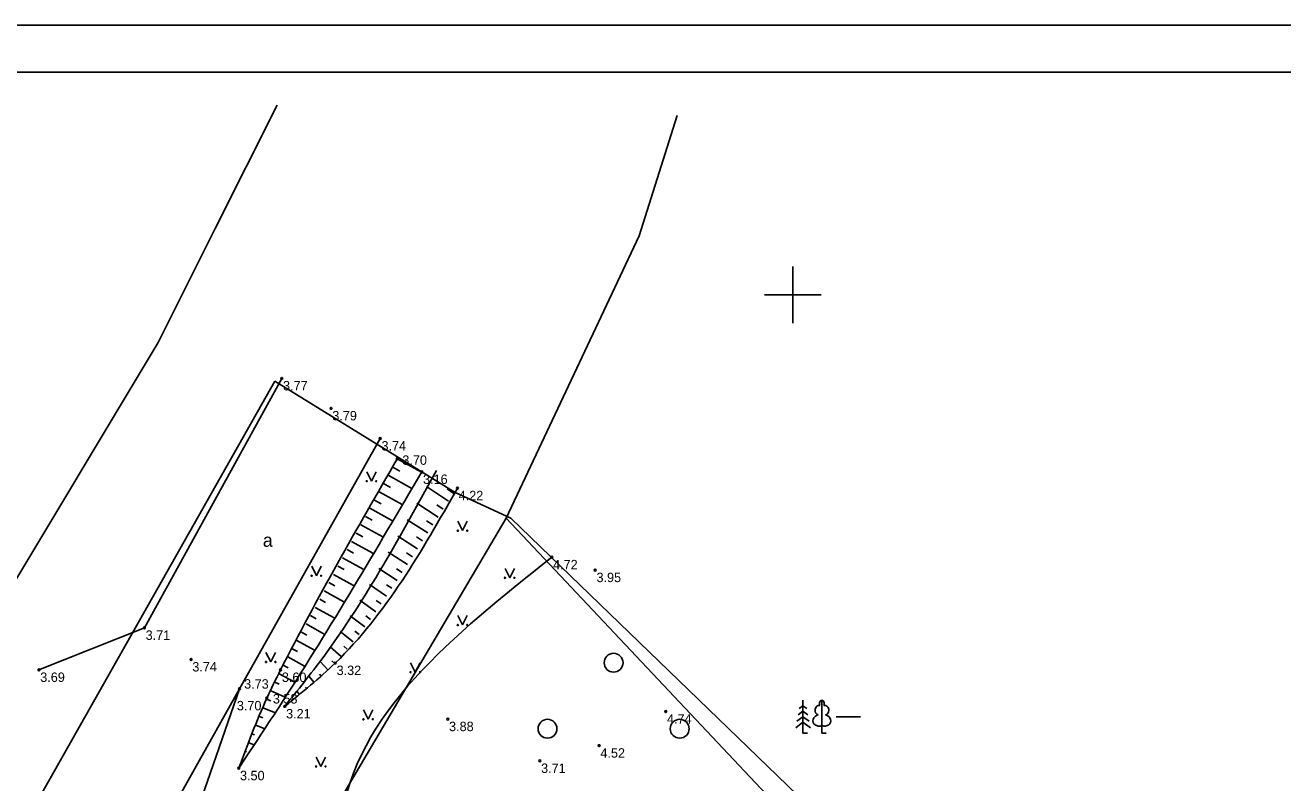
# Model space of a CAD drawing. Extents: x 416362 to 416572, y 401766 to 401914.
# Drawn here: x 416409.3 to 416475.9, y 401874.1 to 401914.3 of the extents above; entities that cross this region are included whole.
import ezdxf

# ---------------------------------------------------------------- set-up
doc = ezdxf.new("R2010")
doc.units = 0
for name, color, linetype in [('CELI_CMAL_####_####_#', 7, 'Continuous'), ('CELI_CSEG_####_TKST_#', 7, 'Continuous'), ('GEOD_ELEM_####_####_#', 7, 'Continuous'), ('RAMI_PLAN_####_TKST_#', 7, 'Continuous'), ('RAMI_UZMR_####_####_#', 7, 'Continuous'), ('RELJ_AATZ_####_TKST_#', 7, 'Continuous'), ('RELJ_ELEM_####_####_#', 7, 'Continuous'), ('RELJ_NOGA_####_####_#', 7, 'Continuous'), ('RELJ_NOGL_####_####_#', 7, 'Continuous'), ('ROBZ_PROJ_####_####_#', 7, 'Continuous'), ('ROBZ_UZMR_####_####_#', 7, 'Continuous'), ('TERT_ELEM_####_####_#', 7, 'Continuous'), ('TERT_KONT_####_####_#', 7, 'Continuous')]:
    doc.layers.add(name, color=color, linetype=linetype)

msp = doc.modelspace()

# ---------------------------------------------------------------- linework, layer by layer
at = {"layer": 'CELI_CMAL_####_####_#'}
for points in [[(416422.926, 401895.573), (416415.648, 401882.35), (416410.067, 401880.121)], [(416383.474, 401813.824), (416388.615, 401823.477), (416395.917, 401835.618), (416404.718, 401850.855), (416412.716, 401864.86), (416420.686, 401879.114), (416428.138, 401892.386)], [(416446.225, 401798.308), (416435.489, 401804.479), (416433.962, 401805.832), (416432.647, 401807.588), (416427.565, 401816.057), (416427.403, 401816.739), (416427.549, 401817.421), (416433.79, 401828.7), (416440.425, 401840.358), (416440.621, 401840.864), (416440.618, 401841.117), (416440.478, 401841.37), (416432.406, 401847.948), (416424.249, 401858.231), (416417.741, 401868.774), (416417.609, 401869.713), (416417.754, 401870.652), (416420.686, 401879.114)]]:
    msp.add_lwpolyline(points, dxfattribs=at)
at = {"layer": 'GEOD_ELEM_####_####_#'}
for p, q in [((416450, 401901.5), (416450, 401900)), ((416448.5, 401900), (416450, 401900)), ((416450, 401900), (416450, 401898.5)), ((416450, 401900), (416451.5, 401900))]:
    msp.add_line(p, q, dxfattribs=at)
at = {"layer": 'RAMI_PLAN_####_TKST_#'}
for p, q in [((416572.367, 401914.295), (416362.367, 401914.295)), ((416372.367, 401911.795), (416569.867, 401911.795))]:
    msp.add_line(p, q, dxfattribs=at)
at = {"layer": 'RAMI_UZMR_####_####_#'}
msp.add_lwpolyline([(416422.554, 401895.426), (416432.118, 401889.519), (416435.063, 401888.154), (416458.079, 401865.903), (416444.355, 401799.76), (416441.267, 401790.406), (416390.565, 401813.994), (416378.613, 401817.679), (416422.554, 401895.426)], dxfattribs=at)
at = {"layer": 'RELJ_ELEM_####_####_#'}
for centre in [(416422.926, 401895.573), (416425.534, 401893.983), (416428.138, 401892.386), (416429.046, 401891.31), (416430.341, 401890.615), (416432.229, 401889.75), (416437.226, 401886.089), (416439.527, 401885.411), (416415.648, 401882.35), (416418.12, 401880.674), (416425.761, 401880.485), (416410.067, 401880.121), (416422.864, 401880.118), (416420.479, 401878.614), (416420.686, 401879.114), (416422.137, 401878.621), (416423.087, 401878.187), (416443.26, 401877.911), (416431.718, 401877.512), (416439.733, 401876.106), (416436.592, 401875.296), (416420.646, 401874.909)]:
    msp.add_circle(centre, 0.05, dxfattribs=at)
at = {"layer": 'RELJ_NOGA_####_####_#'}
for p, q in [((416429.046, 401891.31), (416430.332, 401890.6)), ((416428.804, 401890.872), (416429.185, 401890.662)), ((416428.321, 401889.997), (416428.691, 401889.792)), ((416428.562, 401890.435), (416429.814, 401889.743)), ((416428.079, 401889.559), (416429.299, 401888.886)), ((416431.754, 401889.057), (416430.599, 401889.836)), ((416432.035, 401889.47), (416431.683, 401889.712)), ((416427.595, 401888.684), (416428.784, 401888.027)), ((416427.837, 401889.122), (416428.199, 401888.922)), ((416431.201, 401888.223), (416430.082, 401888.957)), ((416431.476, 401888.641), (416431.135, 401888.867)), ((416427.354, 401888.246), (416427.706, 401888.052)), ((416430.658, 401887.384), (416429.571, 401888.081)), ((416430.929, 401887.804), (416430.598, 401888.018)), ((416426.87, 401887.371), (416427.213, 401887.181)), ((416427.112, 401887.809), (416428.271, 401887.168)), ((416430.119, 401886.541), (416429.068, 401887.213)), ((416426.628, 401886.933), (416427.758, 401886.31)), ((416430.388, 401886.963), (416430.067, 401887.168)), ((416426.145, 401886.058), (416427.244, 401885.451)), ((416426.387, 401886.496), (416426.721, 401886.311)), ((416429.58, 401885.699), (416428.568, 401886.351)), ((416429.85, 401886.12), (416429.54, 401886.319)), ((416425.903, 401885.62), (416426.229, 401885.441)), ((416429.036, 401884.86), (416428.066, 401885.493)), ((416429.309, 401885.279), (416429.011, 401885.472)), ((416425.42, 401884.745), (416425.736, 401884.57)), ((416425.661, 401885.183), (416426.731, 401884.592)), ((416428.482, 401884.028), (416427.565, 401884.646)), ((416428.76, 401884.443), (416428.477, 401884.631)), ((416424.936, 401883.87), (416425.243, 401883.7)), ((416425.178, 401884.307), (416426.216, 401883.734)), ((416424.694, 401883.432), (416425.699, 401882.877)), ((416427.913, 401883.205), (416427.061, 401883.81)), ((416428.199, 401883.615), (416427.934, 401883.799)), ((416424.211, 401882.557), (416425.18, 401882.021)), ((416424.453, 401882.994), (416424.749, 401882.831)), ((416427.325, 401882.396), (416426.548, 401882.979)), ((416427.622, 401882.799), (416427.376, 401882.977)), ((416423.969, 401882.119), (416424.255, 401881.961)), ((416426.713, 401881.606), (416426.026, 401882.159)), ((416427.022, 401881.999), (416426.802, 401882.169)), ((416423.486, 401881.244), (416423.759, 401881.092)), ((416423.727, 401881.681), (416424.659, 401881.166)), ((416426.073, 401880.837), (416425.491, 401881.344)), ((416426.397, 401881.218), (416426.206, 401881.378)), ((416423.244, 401880.806), (416424.135, 401880.314)), ((416425.392, 401880.105), (416424.954, 401880.561)), ((416425.741, 401880.463), (416425.584, 401880.607)), ((416422.761, 401879.93), (416423.614, 401879.472)), ((416423.002, 401880.368), (416423.263, 401880.224)), ((416425.024, 401879.767), (416424.917, 401879.889)), ((416422.53, 401879.487), (416422.78, 401879.362)), ((416424.254, 401879.13), (416424.192, 401879.207)), ((416424.643, 401879.444), (416424.365, 401879.781)), ((416422.119, 401878.576), (416422.342, 401878.486)), ((416422.315, 401879.036), (416423.114, 401878.674)), ((416423.471, 401878.507), (416423.451, 401878.531)), ((416423.862, 401878.819), (416423.728, 401878.988)), ((416421.932, 401878.112), (416422.589, 401877.848)), ((416423.087, 401878.187), (416423.086, 401878.188)), ((416421.746, 401877.648), (416421.916, 401877.58)), ((416421.373, 401876.72), (416421.486, 401876.675)), ((416421.56, 401877.184), (416422.031, 401876.995)), ((416421.187, 401876.256), (416421.466, 401876.144)), ((416420.814, 401875.328), (416420.9, 401875.293)), ((416421.001, 401875.792), (416421.055, 401875.77))]:
    msp.add_line(p, q, dxfattribs=at)
for points in [[(416429.046, 401891.31), (416422.864, 401880.118), (416422.137, 401878.621), (416420.646, 401874.909)], [(416423.087, 401878.187), (416425.761, 401880.485), (416432.229, 401889.75)]]:
    msp.add_spline(points, degree=3, dxfattribs=at)
at = {"layer": 'RELJ_NOGL_####_####_#'}
for points in [[(416420.646, 401874.909), (416422.943, 401878.402), (416430.341, 401890.615)], [(416423.087, 401878.187), (416425.111, 401880.785), (416431.114, 401890.695)]]:
    msp.add_spline(points, degree=3, dxfattribs=at)
at = {"layer": 'ROBZ_PROJ_####_####_#'}
for p, q in [((416419.407, 401903.52), (416422.675, 401910.057)), ((416443.873, 401909.498), (416441.851, 401903.12)), ((416416.38, 401897.466), (416419.407, 401903.52)), ((416441.851, 401903.12), (416434.813, 401888.154)), ((416406.84, 401881.567), (416416.38, 401897.466)), ((416434.813, 401888.154), (416391.301, 401814.353))]:
    msp.add_line(p, q, dxfattribs=at)
at = {"layer": 'ROBZ_UZMR_####_####_#'}
for p, q in [((416441.851, 401903.12), (416443.873, 401909.498)), ((416434.813, 401888.154), (416441.851, 401903.12)), ((416391.301, 401814.353), (416434.813, 401888.154)), ((416456.312, 401865.325), (416434.813, 401888.154)), ((416434.813, 401888.154), (416456.312, 401865.325))]:
    msp.add_line(p, q, dxfattribs=at)
at = {"layer": 'TERT_ELEM_####_####_#'}
for p, q in [((416427.427, 401890.622), (416427.677, 401890.122)), ((416427.677, 401890.122), (416427.927, 401890.622)), ((416432.25, 401888), (416432.5, 401887.5)), ((416432.5, 401887.5), (416432.75, 401888)), ((416424.511, 401885.613), (416424.761, 401885.113)), ((416424.761, 401885.113), (416425.011, 401885.613)), ((416434.75, 401885.5), (416435, 401885)), ((416435, 401885), (416435.25, 401885.5)), ((416432.25, 401883), (416432.5, 401882.5)), ((416432.5, 401882.5), (416432.75, 401883)), ((416422.091, 401881.039), (416422.341, 401880.539)), ((416422.341, 401880.539), (416422.591, 401881.039)), ((416429.75, 401880.5), (416430, 401880)), ((416430, 401880), (416430.25, 401880.5)), ((416427.25, 401878), (416427.5, 401877.5)), ((416427.5, 401877.5), (416427.75, 401878)), ((416450.531, 401877.926), (416450.278, 401877.742)), ((416450.531, 401878.218), (416450.325, 401878.067)), ((416450.531, 401878.51), (416450.531, 401876.76)), ((416450.531, 401878.218), (416450.734, 401878.067)), ((416450.531, 401877.926), (416450.782, 401877.742)), ((416450.531, 401877.343), (416450.143, 401877.057)), ((416450.531, 401877.635), (416450.205, 401877.396)), ((416450.531, 401877.635), (416450.855, 401877.396)), ((416450.531, 401877.343), (416450.92, 401877.057)), ((416452.281, 401877.624), (416453.581, 401877.624)), ((416450.531, 401876.76), (416450.764, 401876.76)), ((416451.531, 401877.165), (416451.531, 401876.76)), ((416451.531, 401876.76), (416451.765, 401876.76)), ((416424.75, 401875.5), (416425, 401875)), ((416425, 401875), (416425.25, 401875.5))]:
    msp.add_line(p, q, dxfattribs=at)
for points in [[(416451.531, 401878.51), (416451.531, 401877.165)], [(416451.636, 401878.239), (416451.634, 401878.24)]]:
    msp.add_lwpolyline(points, dxfattribs=at)
for centre, radius in [((416427.427, 401890.121), 0.028), ((416427.927, 401890.121), 0.0263), ((416432.25, 401887.5), 0.028), ((416432.75, 401887.5), 0.0263), ((416424.51, 401885.112), 0.028), ((416425.01, 401885.112), 0.0263), ((416434.75, 401885), 0.028), ((416435.25, 401885), 0.0263), ((416432.25, 401882.5), 0.028), ((416432.75, 401882.5), 0.0263), ((416422.09, 401880.538), 0.028), ((416422.59, 401880.538), 0.0263), ((416440.5, 401880.5), 0.5), ((416429.75, 401880), 0.028), ((416430.25, 401880), 0.0263), ((416427.25, 401877.5), 0.028), ((416427.75, 401877.5), 0.0263), ((416437, 401877), 0.5), ((416444, 401877), 0.5), ((416424.75, 401875), 0.028), ((416425.25, 401875), 0.0263)]:
    msp.add_circle(centre, radius, dxfattribs=at)
for centre, major_axis, ratio, start_param, end_param in [((416451.382, 401877.991), (-0.045, -0.248), 0.861323, 3.141593, 6.283185), ((416451.532, 401878.335), (0, -0.175), 0.707107, 3.14537, 5.287485), ((416451.531, 401878.335), (0, -0.175), 0.707107, 0.995701, 3.137816), ((416451.681, 401877.991), (0.045, -0.248), 0.861323, 0, 3.141593), ((416451.427, 401877.452), (0.358, 0.111), 0.814445, 1.570796, 4.752015), ((416451.636, 401877.452), (-0.358, 0.111), 0.814445, 1.531171, 4.712389)]:
    msp.add_ellipse(centre, major_axis=major_axis, ratio=ratio, start_param=start_param, end_param=end_param, dxfattribs=at)
at = {"layer": 'TERT_KONT_####_####_#'}
msp.add_spline([(416447.454, 401800.799), (416435.609, 401809.254), (416439.338, 401811.509), (416446.59, 401811.997), (416450.078, 401819.232), (416451.391, 401825.246), (416449.054, 401829.923), (416442.832, 401838.156), (416444.202, 401844.106), (416443.058, 401850.068), (416431.741, 401858.336), (416426.506, 401866.705), (416426.073, 401872.077), (416437.226, 401886.089)], degree=3, dxfattribs=at)

# ---------------------------------------------------------------- texts
at = {"layer": 'CELI_CSEG_####_TKST_#'}
msp.add_text('a', height=0.7, dxfattribs=at).set_placement((416421.926, 401886.645))
at = {"layer": 'RELJ_AATZ_####_TKST_#'}
for s, p in [('3.77', (416422.995, 401894.934)), ('3.79', (416425.603, 401893.344)), ('3.74', (416428.207, 401891.747)), ('3.70', (416429.313, 401890.99)), ('3.16', (416430.41, 401889.976)), ('4.22', (416432.298, 401889.111)), ('4.72', (416437.295, 401885.45)), ('3.95', (416439.596, 401884.772)), ('3.71', (416415.717, 401881.711)), ('3.74', (416418.189, 401880.035)), ('3.69', (416410.136, 401879.482)), ('3.60', (416422.933, 401879.479)), ('3.32', (416425.83, 401879.846)), ('3.73', (416420.933, 401879.125)), ('3.58', (416422.455, 401878.337)), ('3.70', (416420.548, 401877.975)), ('3.21', (416423.156, 401877.548)), ('3.88', (416431.787, 401876.873)), ('4.74', (416443.329, 401877.272)), ('4.52', (416439.802, 401875.467)), ('3.50', (416420.715, 401874.27)), ('3.71', (416436.661, 401874.657))]:
    msp.add_text(s, height=0.5, dxfattribs=at).set_placement(p)

doc.saveas('drawing.dxf')
